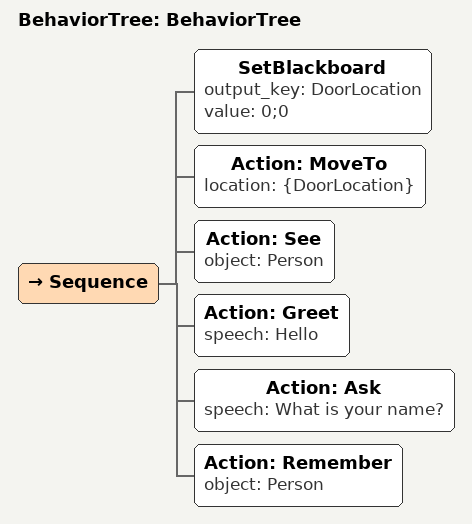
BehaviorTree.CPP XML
<?xml version="1.0"?>
<root main_tree_to_execute="BehaviorTree">
    <BehaviorTree ID="BehaviorTree">
        <Sequence>
            <SetBlackboard output_key="DoorLocation" value="0;0" />
            <Action ID="MoveTo" location="{DoorLocation}"/>
            <Action ID="See" object="Person"/>
            <Action ID="Greet" speech="Hello"/>
            <Action ID="Ask" speech="What is your name?"/>
            <Action ID="Remember" object="Person"/>
        </Sequence>
    </BehaviorTree>
</root>
